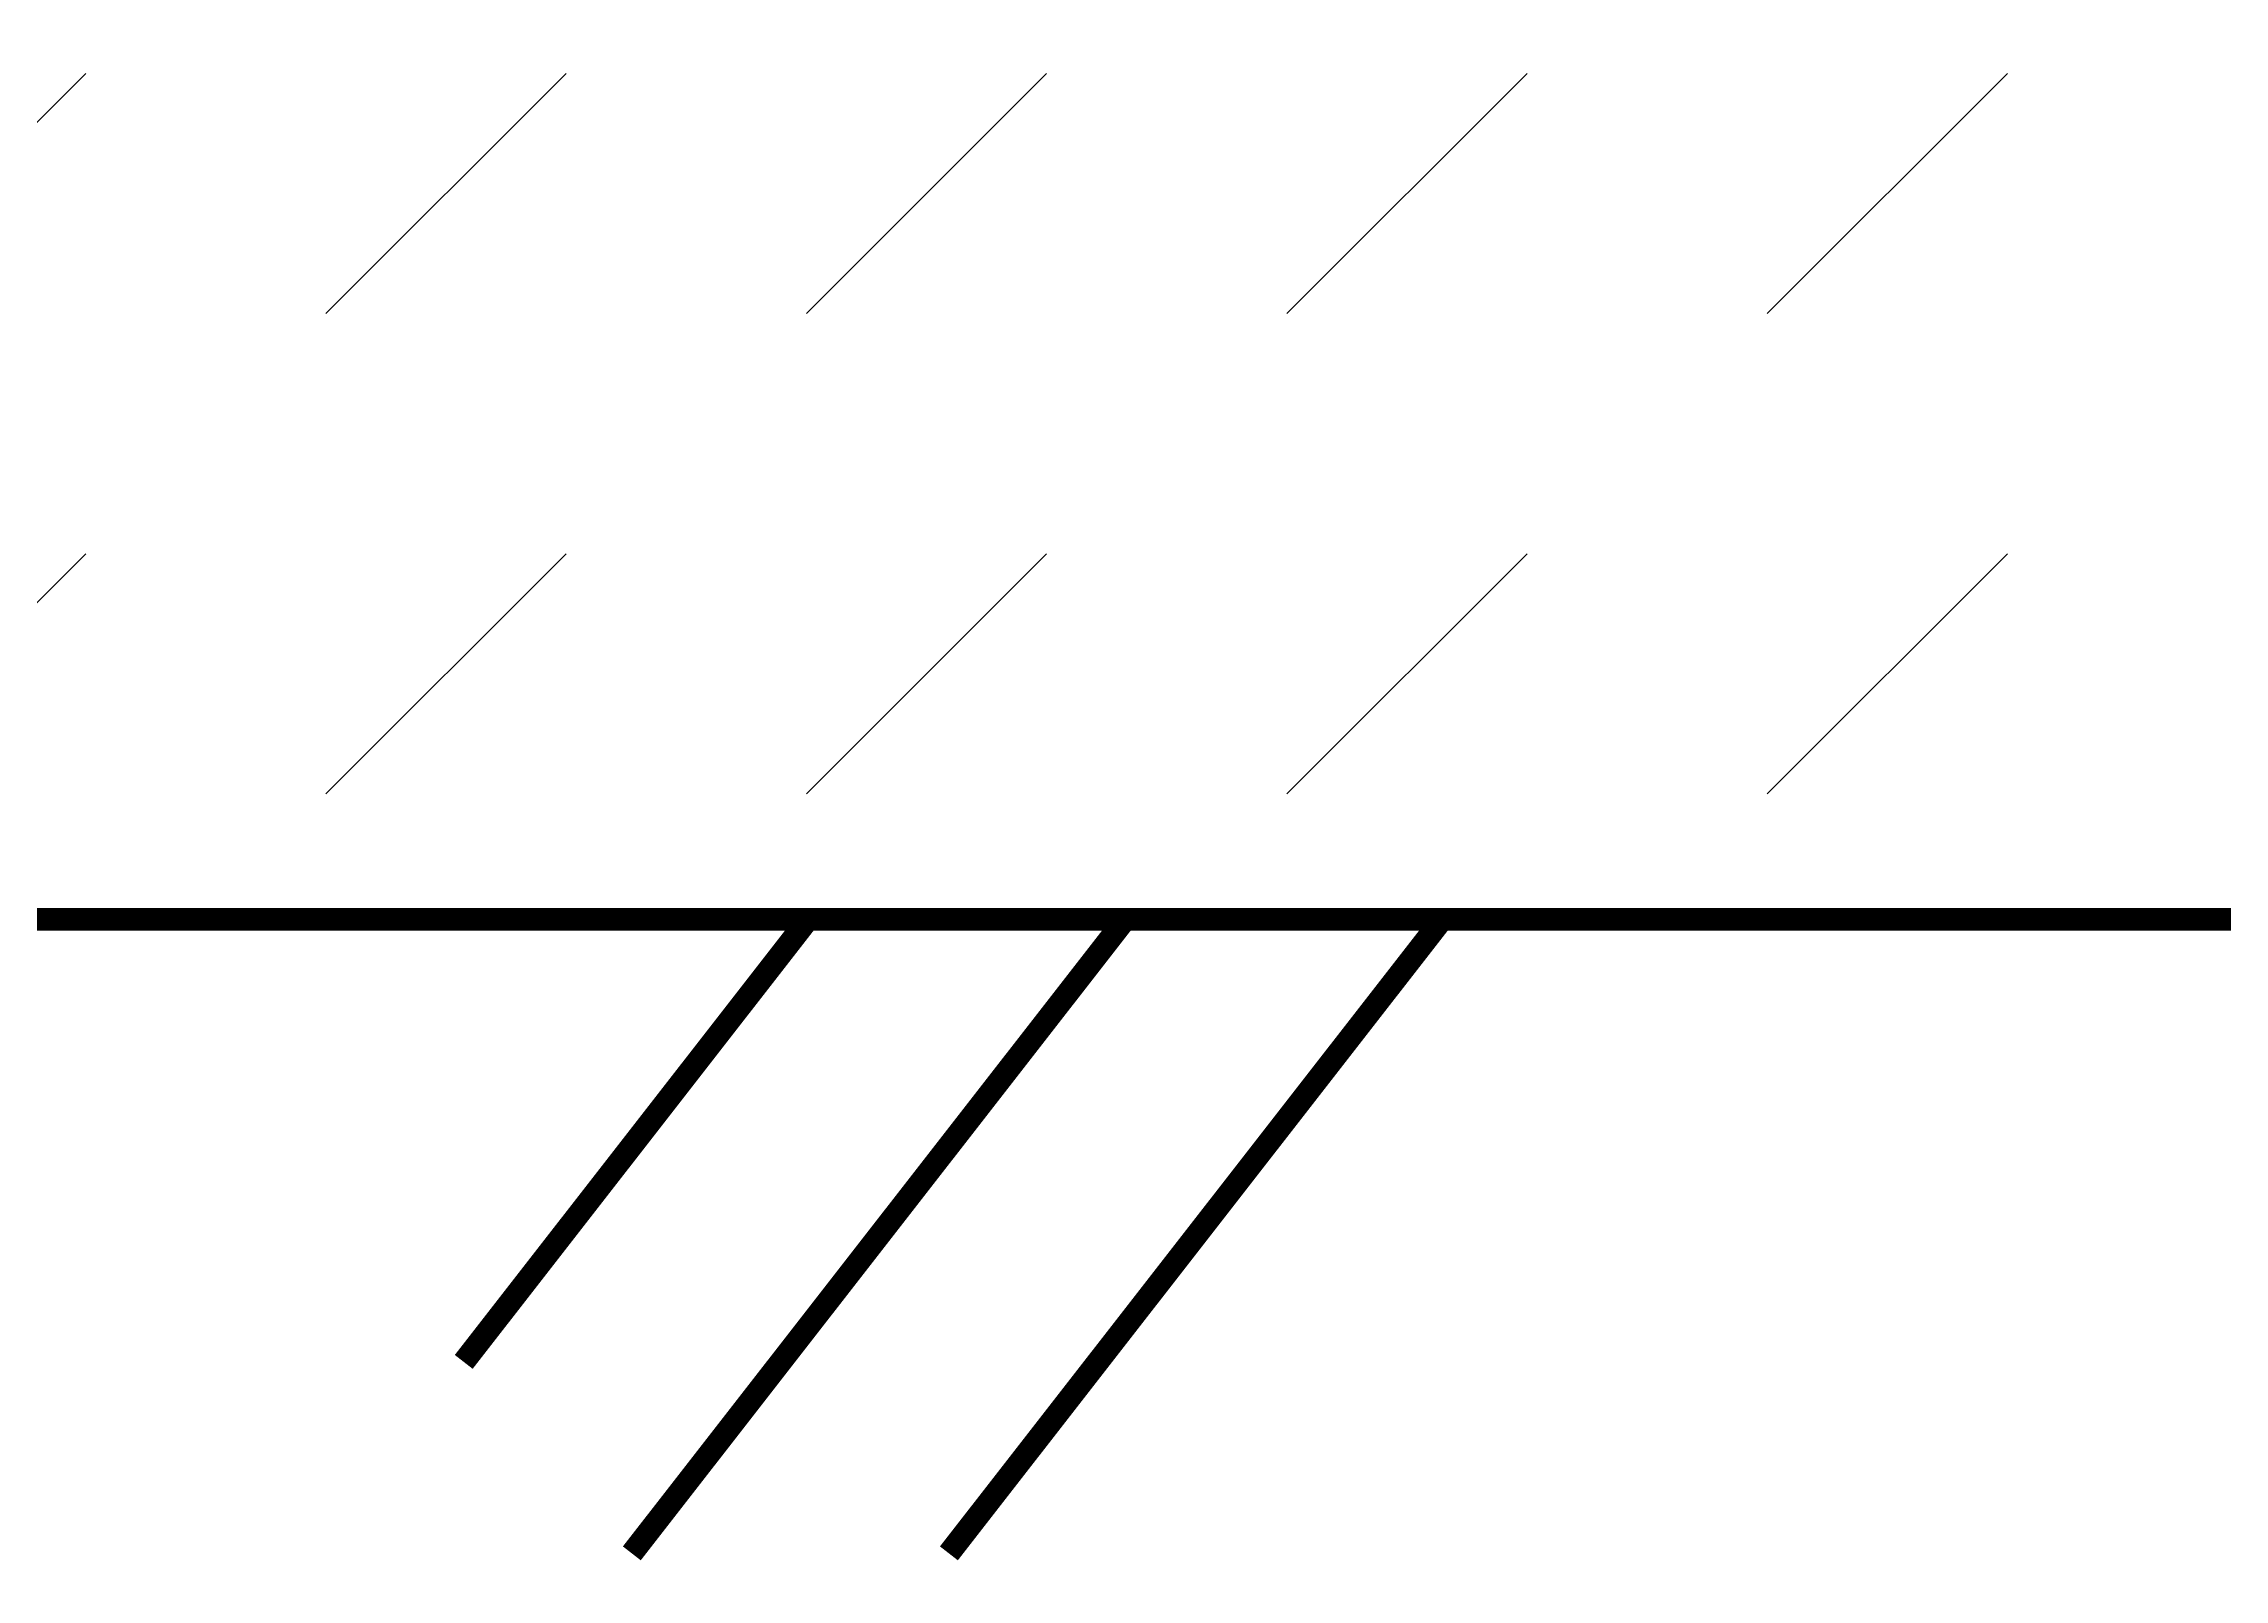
# Model space of a CAD drawing. Extents: x 0 to 21025, y 0 to 14850.
# Drawn here: x 6208 to 7412, y 2483 to 3331 of the extents above; entities that cross this region are included whole.
import ezdxf
from ezdxf.enums import TextEntityAlignment as Align

# ---------------------------------------------------------------- set-up
doc = ezdxf.new("R2010")
doc.units = 0
doc.header["$LTSCALE"] = 175
doc.layers.get('0').update_dxf_attribs({"linetype": 'CONTINUOUS'})
doc.layers.get('DEFPOINTS').update_dxf_attribs({"linetype": 'CONTINUOUS'})
for name, color, linetype in [('BEMASSUNG', 7, 'CONTINUOUS'), ('ERDBODEN', 5, 'CONTINUOUS'), ('FUNDAMENT', 8, 'CONTINUOUS'), ('SCHRAFFUR', 2, 'CONTINUOUS')]:
    doc.layers.add(name, color=color, linetype=linetype)
doc.styles.get("Standard").update_dxf_attribs({"font": 'TXT.SHX', "width": 0.75})
doc.dimstyles.get("Standard").update_dxf_attribs({"dimtxt": 0.18, "dimasz": 0.18, "dimexe": 0.18, "dimexo": 0.0625, "dimgap": 0.09, "dimtad": 0, "dimtih": 1, "dimtoh": 1, "dimzin": 0, "dimcen": 0.09, "dimazin": 3, "dimtfac": 1, "dimtofl": 0, "dimtmove": 0, "dimatfit": 3})

# ---------------------------------------------------------------- blocks, each defined once
blk = doc.blocks.new('*X37')
at = {"color": 0}
for p, q in [((6098.795988, 3181.980515), (6231.378509, 3314.563037)), ((6363.961031, 3181.980515), (6496.543552, 3314.563037)), ((6629.126074, 3181.980515), (6761.708595, 3314.563037)), ((6894.291117, 3181.980515), (7026.873638, 3314.563037)), ((7159.45616, 3181.980515), (7292.038681, 3314.563037)), ((6098.795988, 2916.815472), (6231.378509, 3049.397994)), ((6363.961031, 2916.815472), (6496.543552, 3049.397994)), ((6629.126074, 2916.815472), (6761.708595, 3049.397994)), ((6894.291117, 2916.815472), (7026.873638, 3049.397994)), ((7159.45616, 2916.815472), (7292.038681, 3049.397994))]:
    blk.add_line(p, q, dxfattribs=at)
blk = doc.blocks.new('MASSHILFSLINIE')
for points in [[(0, -175), (0, 175)], [(0, 0), (26.516504, 26.516504)], [(75, 0), (-75, 0)], [(0, 0), (-26.516504, -26.516504)]]:
    blk.add_lwpolyline(points)
blk = doc.blocks.new('*D45')
at = {"color": 0, "linetype": 'BYBLOCK'}
blk.add_line((5421, 1715), (7919, 1715), dxfattribs=at)
at = {"layer": 'DEFPOINTS', "color": 0, "linetype": 'BYBLOCK'}
for p in [(5420, 2850), (7920, 2850), (7920, 1715)]:
    blk.add_point(p, dxfattribs=at)
at = {"color": 0, "linetype": 'BYBLOCK', "rotation": 180}
blk.add_blockref('MASSHILFSLINIE', (5420, 1715), dxfattribs=at)
at = {"color": 0, "linetype": 'BYBLOCK'}
blk.add_blockref('MASSHILFSLINIE', (7920, 1715), dxfattribs=at)
at = {"color": 0, "linetype": 'BYBLOCK', "width": 0.75}
blk.add_text('100', height=87.5, dxfattribs=at).set_placement((6670, 1802.5), align=Align.MIDDLE_CENTER)

msp = doc.modelspace()

# ---------------------------------------------------------------- linework, layer by layer
at = {"layer": 'ERDBODEN', "const_width": 12.5}
for points in [[(6440, 2603.214286), (6630, 2847.5)], [(6532.777778, 2497.5), (6805, 2847.5)], [(6707.777778, 2497.5), (6980, 2847.5)]]:
    msp.add_lwpolyline(points, dxfattribs=at)
at = {"layer": 'FUNDAMENT', "const_width": 12.5}
msp.add_lwpolyline([(7921.25, 4222.5), (5421.25, 4222.5), (5421.25, 2847.5), (7921.25, 2847.5)], close=True, dxfattribs=at)

# ---------------------------------------------------------------- block references
at = {"layer": 'SCHRAFFUR'}
msp.add_blockref('*X37', (0, 0), dxfattribs=at)

# ---------------------------------------------------------------- dimensions: what is measured, and where the dimension line sits
at = {"layer": 'BEMASSUNG'}
dim = msp.add_linear_dim(base=(7920, 1715), p1=(5420, 2850), p2=(7920, 2850), text='100', dimstyle='Standard', dxfattribs=at)
dim.commit()
dim.dimension.update_dxf_attribs({"geometry": '*D45', "text_midpoint": (6670, 1802.5)})

doc.saveas('drawing.dxf')
